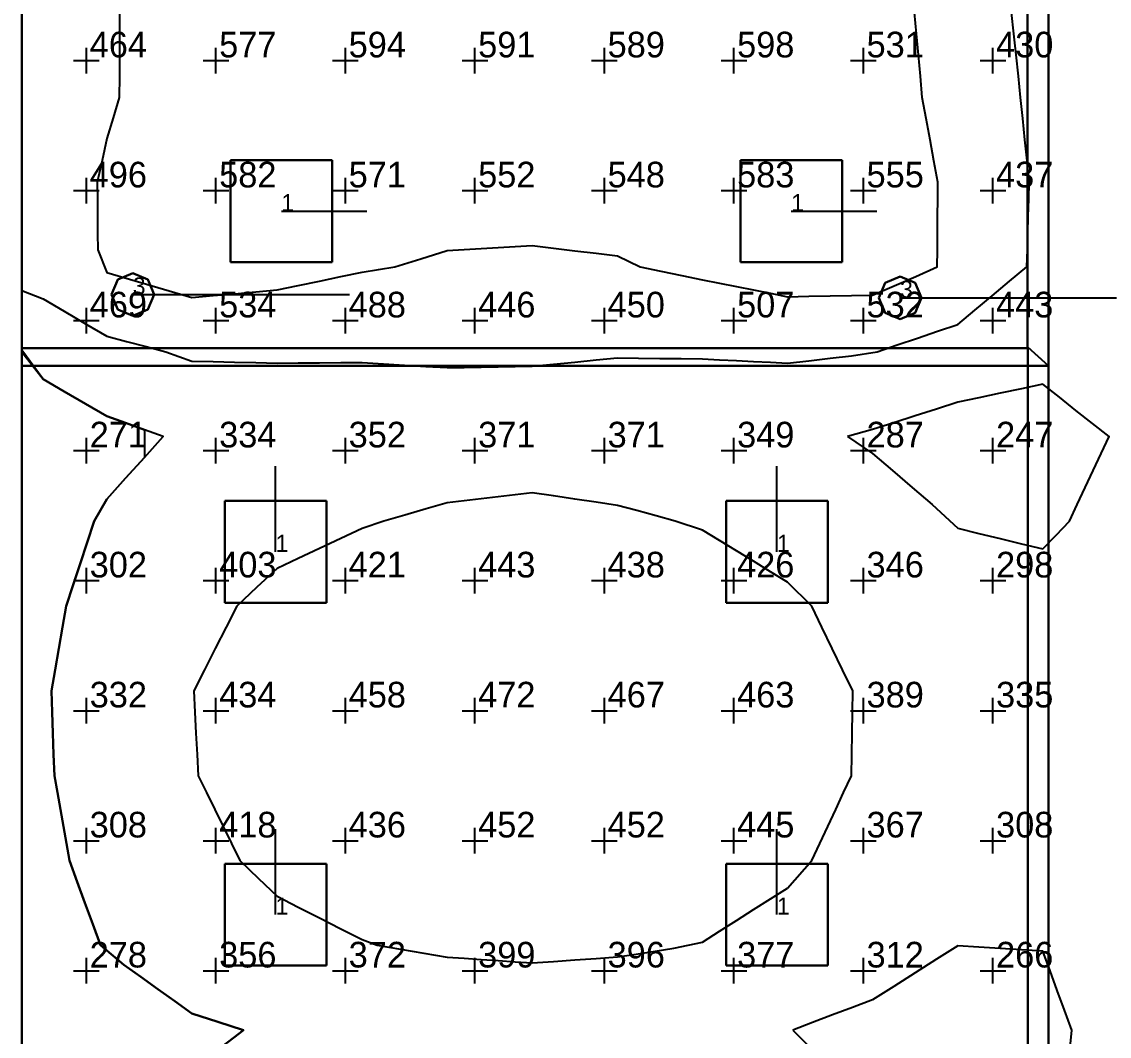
# Model space of a CAD drawing. Extents: x 0 to 48.5, y 0 to 23.7.
# Drawn here: x 0 to 6.35, y 9.88 to 15.81 of the extents above; entities that cross this region are included whole.
import ezdxf

# ---------------------------------------------------------------- set-up
doc = ezdxf.new("R2010")
doc.units = 0
doc.header["$MEASUREMENT"] = 0
for name, color, linetype in [('DLXFURN', 5, 'Continuous'), ('DLXISO', 7, 'Continuous'), ('DLXLUM', 2, 'Continuous'), ('DLXLUMEX', 2, 'Continuous'), ('DLXSCENE', 7, 'Continuous'), ('DLXVAL', 3, 'Continuous')]:
    doc.layers.add(name, color=color, linetype=linetype)

# ---------------------------------------------------------------- blocks, each defined once
blk = doc.blocks.new('*U0')
for p, q in [((0.2975, 0.2975), (-0.2975, 0.2975)), ((-0.2975, 0.2975), (-0.2975, -0.2975)), ((-0.2975, 0.2975), (-0.2975, -0.2975)), ((-0.2975, -0.2975), (-0.2975, 0.2975)), ((-0.2975, 0.2975), (-0.2975, 0.2975)), ((0.2975, 0.2975), (-0.2975, 0.2975)), ((-0.2975, 0.2975), (-0.2975, 0.2975)), ((-0.2975, 0.2975), (0.2975, 0.2975)), ((-0.2975, -0.2975), (-0.2975, 0.2975)), ((-0.2975, 0.2975), (0.2975, 0.2975)), ((0.2975, -0.2975), (0.2975, 0.2975)), ((0.2975, 0.2975), (0.2975, 0.2975)), ((0.2975, -0.2975), (0.2975, 0.2975)), ((0.2975, 0.2975), (0.2975, 0.2975)), ((0.2975, 0.2975), (0.2975, -0.2975)), ((0.2975, 0.2975), (0.2975, -0.2975)), ((-0.2975, -0.2975), (0.2975, -0.2975)), ((-0.2975, -0.2975), (-0.2975, -0.2975)), ((-0.2975, -0.2975), (0.2975, -0.2975)), ((0.2975, -0.2975), (-0.2975, -0.2975)), ((-0.2975, -0.2975), (-0.2975, -0.2975)), ((0.2975, -0.2975), (-0.2975, -0.2975)), ((0.2975, -0.2975), (0.2975, -0.2975)), ((0.2975, -0.2975), (0.2975, -0.2975))]:
    blk.add_line(p, q)
at = {"color": 1}
blk.add_line((0, 0), (0.5, 0), dxfattribs=at)
at = {"layer": 'DLXLUMEX', "color": 7}
blk.add_text('1', height=0.1, dxfattribs=at).set_placement((0, 0))
blk = doc.blocks.new('*U111')
for p, q in [((0.2975, 0.2975), (-0.2975, 0.2975)), ((-0.2975, 0.2975), (-0.2975, -0.2975)), ((-0.2975, 0.2975), (-0.2975, -0.2975)), ((-0.2975, -0.2975), (-0.2975, 0.2975)), ((-0.2975, 0.2975), (-0.2975, 0.2975)), ((0.2975, 0.2975), (-0.2975, 0.2975)), ((-0.2975, 0.2975), (-0.2975, 0.2975)), ((-0.2975, 0.2975), (0.2975, 0.2975)), ((-0.2975, -0.2975), (-0.2975, 0.2975)), ((-0.2975, 0.2975), (0.2975, 0.2975)), ((0.2975, -0.2975), (0.2975, 0.2975)), ((0.2975, 0.2975), (0.2975, 0.2975)), ((0.2975, -0.2975), (0.2975, 0.2975)), ((0.2975, 0.2975), (0.2975, 0.2975)), ((0.2975, 0.2975), (0.2975, -0.2975)), ((0.2975, 0.2975), (0.2975, -0.2975)), ((-0.2975, -0.2975), (0.2975, -0.2975)), ((-0.2975, -0.2975), (-0.2975, -0.2975)), ((-0.2975, -0.2975), (0.2975, -0.2975)), ((0.2975, -0.2975), (-0.2975, -0.2975)), ((-0.2975, -0.2975), (-0.2975, -0.2975)), ((0.2975, -0.2975), (-0.2975, -0.2975)), ((0.2975, -0.2975), (0.2975, -0.2975)), ((0.2975, -0.2975), (0.2975, -0.2975))]:
    blk.add_line(p, q)
at = {"color": 1}
blk.add_line((0, 0), (0.5, 0), dxfattribs=at)
at = {"layer": 'DLXLUMEX', "color": 7}
blk.add_text('1', height=0.1, dxfattribs=at).set_placement((0, 0))
blk = doc.blocks.new('*U78')
for p, q in [((-0.124, 0), (-0.0877, 0.0877)), ((-0.0877, 0.0877), (-0.124, 0)), ((-0.0877, 0.0877), (-0.124, 0)), ((-0.124, 0), (-0.0877, 0.0877)), ((-0.0877, 0.0877), (0, 0.124)), ((0, 0.124), (-0.0877, 0.0877)), ((0, 0.124), (-0.0877, 0.0877)), ((-0.0877, 0.0877), (0, 0.124)), ((-0.0877, 0.0877), (-0.0877, 0.0877)), ((-0.0877, 0.0877), (-0.0877, 0.0877)), ((0, 0.124), (0.0877, 0.0877)), ((0.0877, 0.0877), (0, 0.124)), ((0, 0.124), (0, 0.124)), ((0.0877, 0.0877), (0, 0.124)), ((0, 0.124), (0, 0.124)), ((0, 0.124), (0.0877, 0.0877)), ((0.0877, 0.0877), (0.124, 0)), ((0.124, 0), (0.0877, 0.0877)), ((0.0877, 0.0877), (0.0877, 0.0877)), ((0.124, 0), (0.0877, 0.0877)), ((0.0877, 0.0877), (0.0877, 0.0877)), ((0.0877, 0.0877), (0.124, 0)), ((-0.0877, -0.0877), (-0.124, 0)), ((-0.124, 0), (-0.0877, -0.0877)), ((-0.124, 0), (-0.124, 0)), ((-0.124, 0), (-0.0877, -0.0877)), ((-0.0877, -0.0877), (-0.124, 0)), ((-0.124, 0), (-0.124, 0)), ((0.124, 0), (0.0877, -0.0877)), ((0.0877, -0.0877), (0.124, 0)), ((0.0877, -0.0877), (0.124, 0)), ((0.124, 0), (0.0877, -0.0877)), ((0.124, 0), (0.124, 0)), ((0.124, 0), (0.124, 0)), ((0, -0.124), (-0.0877, -0.0877)), ((-0.0877, -0.0877), (0, -0.124)), ((-0.0877, -0.0877), (-0.0877, -0.0877)), ((-0.0877, -0.0877), (0, -0.124)), ((0, -0.124), (-0.0877, -0.0877)), ((-0.0877, -0.0877), (-0.0877, -0.0877)), ((0.0877, -0.0877), (0, -0.124)), ((0, -0.124), (0.0877, -0.0877)), ((0, -0.124), (0.0877, -0.0877)), ((0.0877, -0.0877), (0, -0.124)), ((0, -0.124), (0, -0.124)), ((0, -0.124), (0, -0.124)), ((0.0877, -0.0877), (0.0877, -0.0877)), ((0.0877, -0.0877), (0.0877, -0.0877))]:
    blk.add_line(p, q)
at = {"color": 1}
blk.add_line((0, 0), (1.265, 0), dxfattribs=at)
at = {"layer": 'DLXLUMEX', "color": 7}
blk.add_text('3', height=0.1, dxfattribs=at).set_placement((0, 0))
blk = doc.blocks.new('*U89')
for p, q in [((-0.124, 0), (-0.0877, 0.0877)), ((-0.0877, 0.0877), (-0.124, 0)), ((-0.0877, 0.0877), (-0.124, 0)), ((-0.124, 0), (-0.0877, 0.0877)), ((-0.0877, 0.0877), (0, 0.124)), ((0, 0.124), (-0.0877, 0.0877)), ((0, 0.124), (-0.0877, 0.0877)), ((-0.0877, 0.0877), (0, 0.124)), ((-0.0877, 0.0877), (-0.0877, 0.0877)), ((-0.0877, 0.0877), (-0.0877, 0.0877)), ((0, 0.124), (0.0877, 0.0877)), ((0.0877, 0.0877), (0, 0.124)), ((0, 0.124), (0, 0.124)), ((0.0877, 0.0877), (0, 0.124)), ((0, 0.124), (0, 0.124)), ((0, 0.124), (0.0877, 0.0877)), ((0.0877, 0.0877), (0.124, 0)), ((0.124, 0), (0.0877, 0.0877)), ((0.0877, 0.0877), (0.0877, 0.0877)), ((0.124, 0), (0.0877, 0.0877)), ((0.0877, 0.0877), (0.0877, 0.0877)), ((0.0877, 0.0877), (0.124, 0)), ((-0.0877, -0.0877), (-0.124, 0)), ((-0.124, 0), (-0.0877, -0.0877)), ((-0.124, 0), (-0.124, 0)), ((-0.124, 0), (-0.0877, -0.0877)), ((-0.0877, -0.0877), (-0.124, 0)), ((-0.124, 0), (-0.124, 0)), ((0.124, 0), (0.0877, -0.0877)), ((0.0877, -0.0877), (0.124, 0)), ((0.0877, -0.0877), (0.124, 0)), ((0.124, 0), (0.0877, -0.0877)), ((0.124, 0), (0.124, 0)), ((0.124, 0), (0.124, 0)), ((0, -0.124), (-0.0877, -0.0877)), ((-0.0877, -0.0877), (0, -0.124)), ((-0.0877, -0.0877), (-0.0877, -0.0877)), ((-0.0877, -0.0877), (0, -0.124)), ((0, -0.124), (-0.0877, -0.0877)), ((-0.0877, -0.0877), (-0.0877, -0.0877)), ((0.0877, -0.0877), (0, -0.124)), ((0, -0.124), (0.0877, -0.0877)), ((0, -0.124), (0.0877, -0.0877)), ((0.0877, -0.0877), (0, -0.124)), ((0, -0.124), (0, -0.124)), ((0, -0.124), (0, -0.124)), ((0.0877, -0.0877), (0.0877, -0.0877)), ((0.0877, -0.0877), (0.0877, -0.0877))]:
    blk.add_line(p, q)
at = {"color": 1}
blk.add_line((0, 0), (1.265, 0), dxfattribs=at)
at = {"layer": 'DLXLUMEX', "color": 7}
blk.add_text('3', height=0.1, dxfattribs=at).set_placement((0, 0))
blk = doc.blocks.new('*U2')
at = {"color": 1}
blk.add_line((0, 0), (0, 0.5), dxfattribs=at)
for p, q in [((0.2975, 0.2975), (-0.2975, 0.2975)), ((-0.2975, 0.2975), (-0.2975, -0.2975)), ((-0.2975, 0.2975), (-0.2975, -0.2975)), ((-0.2975, -0.2975), (-0.2975, 0.2975)), ((-0.2975, 0.2975), (-0.2975, 0.2975)), ((0.2975, 0.2975), (-0.2975, 0.2975)), ((-0.2975, 0.2975), (-0.2975, 0.2975)), ((-0.2975, 0.2975), (0.2975, 0.2975)), ((-0.2975, -0.2975), (-0.2975, 0.2975)), ((-0.2975, 0.2975), (0.2975, 0.2975)), ((0.2975, -0.2975), (0.2975, 0.2975)), ((0.2975, 0.2975), (0.2975, 0.2975)), ((0.2975, -0.2975), (0.2975, 0.2975)), ((0.2975, 0.2975), (0.2975, 0.2975)), ((0.2975, 0.2975), (0.2975, -0.2975)), ((0.2975, 0.2975), (0.2975, -0.2975)), ((-0.2975, -0.2975), (0.2975, -0.2975)), ((-0.2975, -0.2975), (0.2975, -0.2975)), ((0.2975, -0.2975), (-0.2975, -0.2975)), ((-0.2975, -0.2975), (-0.2975, -0.2975)), ((-0.2975, -0.2975), (-0.2975, -0.2975)), ((0.2975, -0.2975), (-0.2975, -0.2975)), ((0.2975, -0.2975), (0.2975, -0.2975)), ((0.2975, -0.2975), (0.2975, -0.2975))]:
    blk.add_line(p, q)
at = {"layer": 'DLXLUMEX', "color": 7}
blk.add_text('1', height=0.1, dxfattribs=at).set_placement((0, 0))
blk = doc.blocks.new('*U3')
at = {"color": 1}
blk.add_line((0, 0), (0, 0.5), dxfattribs=at)
for p, q in [((0.2975, 0.2975), (-0.2975, 0.2975)), ((-0.2975, 0.2975), (-0.2975, -0.2975)), ((-0.2975, 0.2975), (-0.2975, -0.2975)), ((-0.2975, -0.2975), (-0.2975, 0.2975)), ((-0.2975, 0.2975), (-0.2975, 0.2975)), ((0.2975, 0.2975), (-0.2975, 0.2975)), ((-0.2975, 0.2975), (-0.2975, 0.2975)), ((-0.2975, 0.2975), (0.2975, 0.2975)), ((-0.2975, -0.2975), (-0.2975, 0.2975)), ((-0.2975, 0.2975), (0.2975, 0.2975)), ((0.2975, -0.2975), (0.2975, 0.2975)), ((0.2975, 0.2975), (0.2975, 0.2975)), ((0.2975, -0.2975), (0.2975, 0.2975)), ((0.2975, 0.2975), (0.2975, 0.2975)), ((0.2975, 0.2975), (0.2975, -0.2975)), ((0.2975, 0.2975), (0.2975, -0.2975)), ((-0.2975, -0.2975), (0.2975, -0.2975)), ((-0.2975, -0.2975), (0.2975, -0.2975)), ((0.2975, -0.2975), (-0.2975, -0.2975)), ((-0.2975, -0.2975), (-0.2975, -0.2975)), ((-0.2975, -0.2975), (-0.2975, -0.2975)), ((0.2975, -0.2975), (-0.2975, -0.2975)), ((0.2975, -0.2975), (0.2975, -0.2975)), ((0.2975, -0.2975), (0.2975, -0.2975))]:
    blk.add_line(p, q)
at = {"layer": 'DLXLUMEX', "color": 7}
blk.add_text('1', height=0.1, dxfattribs=at).set_placement((0, 0))
blk = doc.blocks.new('*U4')
at = {"color": 1}
blk.add_line((0, 0), (0, 0.5), dxfattribs=at)
for p, q in [((0.2975, 0.2975), (-0.2975, 0.2975)), ((-0.2975, 0.2975), (-0.2975, -0.2975)), ((-0.2975, 0.2975), (-0.2975, -0.2975)), ((-0.2975, -0.2975), (-0.2975, 0.2975)), ((-0.2975, 0.2975), (-0.2975, 0.2975)), ((0.2975, 0.2975), (-0.2975, 0.2975)), ((-0.2975, 0.2975), (-0.2975, 0.2975)), ((-0.2975, 0.2975), (0.2975, 0.2975)), ((-0.2975, -0.2975), (-0.2975, 0.2975)), ((-0.2975, 0.2975), (0.2975, 0.2975)), ((0.2975, -0.2975), (0.2975, 0.2975)), ((0.2975, 0.2975), (0.2975, 0.2975)), ((0.2975, -0.2975), (0.2975, 0.2975)), ((0.2975, 0.2975), (0.2975, 0.2975)), ((0.2975, 0.2975), (0.2975, -0.2975)), ((0.2975, 0.2975), (0.2975, -0.2975)), ((-0.2975, -0.2975), (0.2975, -0.2975)), ((-0.2975, -0.2975), (0.2975, -0.2975)), ((0.2975, -0.2975), (-0.2975, -0.2975)), ((-0.2975, -0.2975), (-0.2975, -0.2975)), ((-0.2975, -0.2975), (-0.2975, -0.2975)), ((0.2975, -0.2975), (-0.2975, -0.2975)), ((0.2975, -0.2975), (0.2975, -0.2975)), ((0.2975, -0.2975), (0.2975, -0.2975))]:
    blk.add_line(p, q)
at = {"layer": 'DLXLUMEX', "color": 7}
blk.add_text('1', height=0.1, dxfattribs=at).set_placement((0, 0))
blk = doc.blocks.new('*U5')
at = {"color": 1}
blk.add_line((0, 0), (0, 0.5), dxfattribs=at)
for p, q in [((0.2975, 0.2975), (-0.2975, 0.2975)), ((-0.2975, 0.2975), (-0.2975, -0.2975)), ((-0.2975, 0.2975), (-0.2975, -0.2975)), ((-0.2975, -0.2975), (-0.2975, 0.2975)), ((-0.2975, 0.2975), (-0.2975, 0.2975)), ((0.2975, 0.2975), (-0.2975, 0.2975)), ((-0.2975, 0.2975), (-0.2975, 0.2975)), ((-0.2975, 0.2975), (0.2975, 0.2975)), ((-0.2975, -0.2975), (-0.2975, 0.2975)), ((-0.2975, 0.2975), (0.2975, 0.2975)), ((0.2975, -0.2975), (0.2975, 0.2975)), ((0.2975, 0.2975), (0.2975, 0.2975)), ((0.2975, -0.2975), (0.2975, 0.2975)), ((0.2975, 0.2975), (0.2975, 0.2975)), ((0.2975, 0.2975), (0.2975, -0.2975)), ((0.2975, 0.2975), (0.2975, -0.2975)), ((-0.2975, -0.2975), (0.2975, -0.2975)), ((-0.2975, -0.2975), (0.2975, -0.2975)), ((0.2975, -0.2975), (-0.2975, -0.2975)), ((-0.2975, -0.2975), (-0.2975, -0.2975)), ((-0.2975, -0.2975), (-0.2975, -0.2975)), ((0.2975, -0.2975), (-0.2975, -0.2975)), ((0.2975, -0.2975), (0.2975, -0.2975)), ((0.2975, -0.2975), (0.2975, -0.2975))]:
    blk.add_line(p, q)
at = {"layer": 'DLXLUMEX', "color": 7}
blk.add_text('1', height=0.1, dxfattribs=at).set_placement((0, 0))
blk = doc.blocks.new('*U85')
for p, q in [((0.6521, -5.0206), (0.6521, -0.1)), ((0.6521, -0.1), (0.6521, -5.0206)), ((0.776, -0.2), (0.776, -5.1256)), ((0.776, -5.1256), (0.776, -0.2)), ((-5.224, -5.0206), (-5.224, -5.0206)), ((-5.224, -5.0206), (0.6521, -5.0206)), ((0.6521, -5.0206), (-5.224, -5.0206)), ((0.6521, -5.0206), (0.6521, -5.0206)), ((0.6521, -5.0206), (0.6521, -5.0206)), ((-5.224, -5.1256), (-5.224, -5.1256)), ((-5.224, -5.1256), (0.776, -5.1256)), ((0.776, -5.1256), (-5.224, -5.1256)), ((0.776, -5.1256), (0.776, -5.1256)), ((0.776, -5.1256), (0.776, -5.1256))]:
    blk.add_line(p, q)
blk = doc.blocks.new('*U108')
for p, q in [((0.2, 5.5951), (0.0786, 5.7049)), ((0.0786, 5.7049), (0.0786, 5.7049)), ((0.0786, 5.7049), (0.2, 5.5951)), ((0.0786, 5.7049), (0.0786, -3.6)), ((0.0786, -3.6), (0.0786, 5.7049)), ((0.0786, 5.7049), (0.0786, 5.7049)), ((0.2, -3.6), (0.2, 5.5951)), ((0.2, 5.5951), (0.2, 5.5951)), ((0.2, 5.5951), (0.2, -3.6)), ((0.2, 5.5951), (0.2, 5.5951)), ((0.0786, -3.6), (0.2, -3.6)), ((0.2, -3.6), (0.0786, -3.6)), ((0.0786, -3.6), (0.0786, -3.6)), ((0.0786, -3.6), (0.0786, -3.6)), ((0.2, -3.6), (0.2, -3.6)), ((0.2, -3.6), (0.2, -3.6))]:
    blk.add_line(p, q)
blk = doc.blocks.new('*U146')
for p, q in [((0, 22.8), (0, 0)), ((0, 0), (0, 22.8))]:
    blk.add_line(p, q)
blk = doc.blocks.new('*U147')
blk.add_line((0, 0), (0, 22.8))
blk = doc.blocks.new('*U148')
blk.add_line((0, 22.8), (0, 0))
blk = doc.blocks.new('*U159')
for p, q in [((0, 10.3), (0, 12.5)), ((0, 12.5), (0, 12.5)), ((0, 12.5), (0, 10.3)), ((0, 10.3), (0, 10.3))]:
    blk.add_line(p, q)
blk = doc.blocks.new('*U162')
at = {"color": 1}
for points in [[(0, 15.8558, 0.7), (0, 15.7401, 0.7), (0, 15.6243, 0.7), (0, 15.5086, 0.7), (0, 15.3929, 0.7), (0, 15.2771, 0.7), (0, 15.1614, 0.7), (0, 15.0457, 0.7), (0, 14.9299, 0.7), (0, 14.8142, 0.7), (0, 14.6985, 0.7), (0, 14.5827, 0.7), (0, 14.467, 0.7), (0, 14.3512, 0.7), (0, 14.2355, 0.7), (0, 14.1198, 0.7), (0, 14.004, 0.7), (0, 13.8883, 0.7), (0, 13.8782, 0.7), (0.1243, 13.717, 0.7), (0.2486, 13.6453, 0.7), (0.3729, 13.5737, 0.7), (0.4971, 13.5021, 0.7), (0.6071, 13.4623, 0.7), (0.7171, 13.4224, 0.7), (0.7171, 13.2605, 0.7), (0.6071, 13.1385, 0.7), (0.4971, 13.0164, 0.7), (0.4597, 12.9517, 0.7), (0.4222, 12.8869, 0.7), (0.3816, 12.763, 0.7), (0.341, 12.6391, 0.7), (0.3004, 12.5152, 0.7), (0.2597, 12.3913, 0.7), (0.2381, 12.2674, 0.7), (0.2164, 12.1435, 0.7), (0.1947, 12.0196, 0.7), (0.173, 11.8956, 0.7), (0.1773, 11.7717, 0.7), (0.1817, 11.6478, 0.7), (0.186, 11.5239, 0.7), (0.1904, 11.4, 0.7), (0.208, 11.3009, 0.7), (0.2256, 11.2017, 0.7), (0.2432, 11.1026, 0.7), (0.2608, 11.0035, 0.7), (0.2784, 10.9043, 0.7), (0.3237, 10.7804, 0.7), (0.3691, 10.6565, 0.7), (0.4145, 10.5326, 0.7), (0.4599, 10.4087, 0.7), (0.5966, 10.2946, 0.7), (0.696, 10.2236, 0.7), (0.7954, 10.1525, 0.7), (0.8949, 10.0815, 0.7), (0.9943, 10.0104, 0.7), (1.1447, 9.9617, 0.7), (1.2951, 9.913, 0.7), (1.1447, 9.7974, 0.7)], [(1.1447, 9.7974, 0.7), (1.2951, 9.913, 0.7), (1.1447, 9.9617, 0.7), (0.9943, 10.0104, 0.7), (0.8949, 10.0815, 0.7), (0.7954, 10.1525, 0.7), (0.696, 10.2236, 0.7), (0.5966, 10.2946, 0.7), (0.4599, 10.4087, 0.7), (0.4145, 10.5326, 0.7), (0.3691, 10.6565, 0.7), (0.3237, 10.7804, 0.7), (0.2784, 10.9043, 0.7), (0.2608, 11.0035, 0.7), (0.2432, 11.1026, 0.7), (0.2256, 11.2017, 0.7), (0.208, 11.3009, 0.7), (0.1904, 11.4, 0.7), (0.186, 11.5239, 0.7), (0.1817, 11.6478, 0.7), (0.1773, 11.7717, 0.7), (0.173, 11.8956, 0.7), (0.1947, 12.0196, 0.7), (0.2164, 12.1435, 0.7), (0.2381, 12.2674, 0.7), (0.2597, 12.3913, 0.7), (0.3004, 12.5152, 0.7), (0.341, 12.6391, 0.7), (0.3816, 12.763, 0.7), (0.4222, 12.8869, 0.7), (0.4597, 12.9517, 0.7), (0.4971, 13.0164, 0.7), (0.6071, 13.1385, 0.7), (0.7171, 13.2605, 0.7), (0.8271, 13.3826, 0.7), (0.7171, 13.4224, 0.7), (0.6071, 13.4623, 0.7), (0.4971, 13.5021, 0.7), (0.3729, 13.5737, 0.7), (0.2486, 13.6453, 0.7), (0.1243, 13.717, 0.7), (0, 13.8883, 0.7), (0, 14.004, 0.7), (0, 14.1198, 0.7), (0, 14.2355, 0.7), (0, 14.3512, 0.7), (0, 14.467, 0.7), (0, 14.5827, 0.7), (0, 14.6985, 0.7), (0, 14.8142, 0.7), (0, 14.9299, 0.7), (0, 15.0457, 0.7), (0, 15.1614, 0.7), (0, 15.2771, 0.7), (0, 15.3929, 0.7), (0, 15.5086, 0.7), (0, 15.6243, 0.7), (0, 15.7401, 0.7), (0, 15.8558, 0.7)], [(4.8255, 13.3826, 0.7), (4.9714, 13.2832, 0.7), (5.0872, 13.1841, 0.7), (5.2031, 13.0851, 0.7), (5.3189, 12.986, 0.7), (5.4686, 12.8459, 0.7), (5.5929, 12.816, 0.7), (5.7171, 12.7861, 0.7), (5.8414, 12.7562, 0.7), (5.9657, 12.7263, 0.7), (6.0432, 12.8066, 0.7), (6.1208, 12.8869, 0.7), (6.1671, 12.9861, 0.7), (6.2135, 13.0852, 0.7), (6.2599, 13.1843, 0.7), (6.3062, 13.2835, 0.7), (6.3526, 13.3826, 0.7), (6.2559, 13.459, 0.7), (6.1592, 13.5354, 0.7), (6.0624, 13.6118, 0.7), (5.9657, 13.6882, 0.7), (5.8414, 13.662, 0.7), (5.7171, 13.6358, 0.7), (5.5929, 13.6097, 0.7), (5.4686, 13.5835, 0.7), (5.3443, 13.5434, 0.7), (5.22, 13.5032, 0.7), (5.0957, 13.4631, 0.7), (4.9714, 13.4229, 0.7), (4.8255, 13.3826, 0.7)], [(4.5044, 9.913, 0.7), (4.6211, 9.7975, 0.7)], [(6.1254, 9.8139, 0.7), (6.1349, 9.913, 0.7), (6.0926, 10.0284, 0.7), (6.0503, 10.1438, 0.7), (6.008, 10.2592, 0.7), (5.9657, 10.3746, 0.7), (5.8414, 10.3823, 0.7), (5.7171, 10.39, 0.7), (5.5929, 10.3978, 0.7), (5.4686, 10.4055, 0.7), (5.3443, 10.3265, 0.7), (5.22, 10.2475, 0.7), (5.0957, 10.1685, 0.7), (4.9714, 10.0895, 0.7), (4.8547, 10.0453, 0.7), (4.7379, 10.0012, 0.7), (4.6211, 9.9571, 0.7), (4.5044, 9.913, 0.7)]]:
    blk.add_polyline3d(points, dxfattribs=at)
at = {"color": 3}
for points in [[(0, 14.2355, 0.7), (0.1243, 14.1877, 0.7), (0.2486, 14.1149, 0.7), (0.3729, 14.0421, 0.7), (0.4971, 13.9693, 0.7), (0.6122, 13.9389, 0.7), (0.7272, 13.9086, 0.7), (0.8422, 13.8782, 0.7), (0.9182, 13.8511, 0.7), (0.9943, 13.824, 0.7), (1.1186, 13.8209, 0.7), (1.2429, 13.8178, 0.7), (1.3671, 13.8147, 0.7), (1.4914, 13.8117, 0.7), (1.6157, 13.8126, 0.7), (1.74, 13.8136, 0.7), (1.8643, 13.8146, 0.7), (1.9886, 13.8155, 0.7), (2.1129, 13.8079, 0.7), (2.2371, 13.8003, 0.7), (2.3614, 13.7927, 0.7), (2.4857, 13.7851, 0.7), (2.5851, 13.7867, 0.7), (2.6846, 13.7884, 0.7), (2.784, 13.79, 0.7), (2.8834, 13.7916, 0.7), (2.9829, 13.7932, 0.7), (3.1071, 13.8056, 0.7), (3.2314, 13.8179, 0.7), (3.3557, 13.8302, 0.7), (3.48, 13.8425, 0.7), (3.6043, 13.841, 0.7), (3.7286, 13.8395, 0.7), (3.8529, 13.8379, 0.7), (3.9771, 13.8364, 0.7), (4.0766, 13.8314, 0.7), (4.176, 13.8265, 0.7), (4.2754, 13.8215, 0.7), (4.3749, 13.8165, 0.7), (4.4743, 13.8116, 0.7), (4.5986, 13.8257, 0.7), (4.7229, 13.8399, 0.7), (4.8471, 13.8541, 0.7), (4.9978, 13.8782, 0.7), (5.1155, 13.9182, 0.7), (5.2332, 13.9581, 0.7), (5.3509, 13.998, 0.7), (5.4686, 14.0379, 0.7), (5.5696, 14.1219, 0.7), (5.6706, 14.2059, 0.7), (5.7716, 14.2899, 0.7), (5.8726, 14.3739, 0.7), (5.8755, 14.473, 0.7), (5.8783, 14.5722, 0.7), (5.8812, 14.6713, 0.7), (5.884, 14.7704, 0.7), (5.8869, 14.8695, 0.7), (5.8743, 14.9935, 0.7), (5.8616, 15.1174, 0.7), (5.849, 15.2413, 0.7), (5.8364, 15.3652, 0.7), (5.823, 15.4891, 0.7), (5.8097, 15.613, 0.7), (5.7964, 15.7369, 0.7), (5.7831, 15.8609, 0.7)], [(0, 15.8558, 0.7), (0, 15.7401, 0.7), (0, 15.6243, 0.7), (0, 15.5086, 0.7), (0, 15.3929, 0.7), (0, 15.2771, 0.7), (0, 15.1614, 0.7), (0, 15.0457, 0.7), (0, 14.9299, 0.7), (0, 14.8142, 0.7), (0, 14.6985, 0.7), (0, 14.5827, 0.7), (0, 14.467, 0.7), (0, 14.3512, 0.7), (0, 14.2355, 0.7)], [(1.0791, 11.3009, 0.7), (1.1281, 11.2017, 0.7), (1.1771, 11.1026, 0.7), (1.2261, 11.0035, 0.7), (1.2751, 10.9043, 0.7), (1.3832, 10.7996, 0.7), (1.4914, 10.695, 0.7), (1.6157, 10.6317, 0.7), (1.74, 10.5684, 0.7), (1.8643, 10.5051, 0.7), (1.9886, 10.4418, 0.7), (2.0762, 10.4087, 0.7), (2.2127, 10.3856, 0.7), (2.3492, 10.3625, 0.7), (2.4857, 10.3395, 0.7), (2.5851, 10.3328, 0.7), (2.6846, 10.3261, 0.7), (2.784, 10.3193, 0.7), (2.8834, 10.3126, 0.7), (2.9829, 10.3059, 0.7), (3.1071, 10.3145, 0.7), (3.2314, 10.3231, 0.7), (3.3557, 10.3316, 0.7), (3.48, 10.3402, 0.7), (3.5901, 10.3573, 0.7), (3.7002, 10.3744, 0.7), (3.8103, 10.3916, 0.7), (3.9771, 10.4276, 0.7), (4.0766, 10.4908, 0.7), (4.176, 10.5539, 0.7), (4.2754, 10.617, 0.7), (4.3749, 10.6802, 0.7), (4.4743, 10.7433, 0.7), (4.6172, 10.9043, 0.7), (4.6634, 11.0035, 0.7), (4.7096, 11.1026, 0.7), (4.7558, 11.2017, 0.7), (4.802, 11.3009, 0.7), (4.8482, 11.4, 0.7), (4.85, 11.5239, 0.7), (4.8517, 11.6478, 0.7), (4.8534, 11.7717, 0.7), (4.8551, 11.8956, 0.7), (4.7952, 12.0196, 0.7), (4.7353, 12.1435, 0.7), (4.6753, 12.2674, 0.7), (4.6154, 12.3913, 0.7), (4.4743, 12.532, 0.7), (4.3749, 12.5925, 0.7), (4.2754, 12.6531, 0.7), (4.176, 12.7136, 0.7), (4.0766, 12.7742, 0.7), (3.9771, 12.8348, 0.7), (3.8186, 12.8869, 0.7), (3.7058, 12.9181, 0.7), (3.5929, 12.9492, 0.7), (3.48, 12.9803, 0.7), (3.3557, 12.9987, 0.7), (3.2314, 13.017, 0.7), (3.1071, 13.0354, 0.7), (2.9829, 13.0538, 0.7), (2.8834, 13.042, 0.7), (2.784, 13.0302, 0.7), (2.6846, 13.0185, 0.7), (2.5851, 13.0067, 0.7), (2.4857, 12.995, 0.7), (2.3621, 12.959, 0.7), (2.2385, 12.9229, 0.7), (2.1148, 12.8869, 0.7), (1.9886, 12.8454, 0.7), (1.8643, 12.7869, 0.7), (1.74, 12.7284, 0.7), (1.6157, 12.6699, 0.7), (1.4914, 12.6113, 0.7), (1.3737, 12.5013, 0.7), (1.256, 12.3913, 0.7), (1.1935, 12.2674, 0.7), (1.131, 12.1435, 0.7), (1.0685, 12.0196, 0.7), (1.006, 11.8956, 0.7), (1.012, 11.7717, 0.7), (1.0181, 11.6478, 0.7), (1.0241, 11.5239, 0.7), (1.0301, 11.4, 0.7), (1.0791, 11.3009, 0.7)]]:
    blk.add_polyline3d(points, dxfattribs=at)
at = {"color": 6}
blk.add_polyline3d([(0.5711, 15.8609, 0.7), (0.5709, 15.7369, 0.7), (0.5706, 15.613, 0.7), (0.5703, 15.4891, 0.7), (0.57, 15.3652, 0.7), (0.5336, 15.2446, 0.7), (0.4971, 15.124, 0.7), (0.4694, 14.9968, 0.7), (0.4416, 14.8695, 0.7), (0.4422, 14.7704, 0.7), (0.4429, 14.6713, 0.7), (0.4435, 14.5722, 0.7), (0.4441, 14.473, 0.7), (0.4971, 14.3411, 0.7), (0.5966, 14.3121, 0.7), (0.696, 14.2831, 0.7), (0.7954, 14.254, 0.7), (0.8949, 14.225, 0.7), (0.9943, 14.196, 0.7), (1.1186, 14.2068, 0.7), (1.2429, 14.2176, 0.7), (1.3671, 14.2283, 0.7), (1.4914, 14.2391, 0.7), (1.6157, 14.2654, 0.7), (1.74, 14.2917, 0.7), (1.8643, 14.318, 0.7), (1.9886, 14.3443, 0.7), (2.0838, 14.3591, 0.7), (2.1791, 14.3739, 0.7), (2.3324, 14.4218, 0.7), (2.4857, 14.4697, 0.7), (2.5851, 14.4756, 0.7), (2.6846, 14.4815, 0.7), (2.784, 14.4874, 0.7), (2.8834, 14.4933, 0.7), (2.9829, 14.4992, 0.7), (3.1071, 14.484, 0.7), (3.2314, 14.4689, 0.7), (3.3557, 14.4537, 0.7), (3.48, 14.4386, 0.7), (3.6135, 14.3739, 0.7), (3.7347, 14.3488, 0.7), (3.8559, 14.3236, 0.7), (3.9771, 14.2985, 0.7), (4.0766, 14.2788, 0.7), (4.176, 14.2591, 0.7), (4.2754, 14.2395, 0.7), (4.3749, 14.2198, 0.7), (4.4743, 14.2001, 0.7), (4.5986, 14.2022, 0.7), (4.7229, 14.2043, 0.7), (4.8471, 14.2064, 0.7), (4.9714, 14.2084, 0.7), (5.0974, 14.2636, 0.7), (5.2235, 14.3187, 0.7), (5.3495, 14.3739, 0.7), (5.35, 14.473, 0.7), (5.3505, 14.5722, 0.7), (5.351, 14.6713, 0.7), (5.3516, 14.7704, 0.7), (5.3521, 14.8695, 0.7), (5.3295, 14.9935, 0.7), (5.307, 15.1174, 0.7), (5.2844, 15.2413, 0.7), (5.2618, 15.3652, 0.7), (5.2506, 15.4891, 0.7), (5.2393, 15.613, 0.7), (5.2281, 15.7369, 0.7), (5.2168, 15.8609, 0.7)], dxfattribs=at)
blk = doc.blocks.new('*U163')
for p, q in [((0.3783, 15.505, 0.7), (0.3783, 15.655, 0.7)), ((1.1348, 15.505, 0.7), (1.1348, 15.655, 0.7)), ((1.8913, 15.505, 0.7), (1.8913, 15.655, 0.7)), ((2.6478, 15.505, 0.7), (2.6478, 15.655, 0.7)), ((3.4043, 15.505, 0.7), (3.4043, 15.655, 0.7)), ((4.1609, 15.505, 0.7), (4.1609, 15.655, 0.7)), ((4.9174, 15.505, 0.7), (4.9174, 15.655, 0.7)), ((5.6739, 15.505, 0.7), (5.6739, 15.655, 0.7)), ((0.3033, 15.58, 0.7), (0.4533, 15.58, 0.7)), ((1.0598, 15.58, 0.7), (1.2098, 15.58, 0.7)), ((1.8163, 15.58, 0.7), (1.9663, 15.58, 0.7)), ((2.5728, 15.58, 0.7), (2.7228, 15.58, 0.7)), ((3.3293, 15.58, 0.7), (3.4793, 15.58, 0.7)), ((4.0859, 15.58, 0.7), (4.2359, 15.58, 0.7)), ((4.8424, 15.58, 0.7), (4.9924, 15.58, 0.7)), ((5.5989, 15.58, 0.7), (5.7489, 15.58, 0.7)), ((0.3783, 14.745, 0.7), (0.3783, 14.895, 0.7)), ((1.1348, 14.745, 0.7), (1.1348, 14.895, 0.7)), ((1.8913, 14.745, 0.7), (1.8913, 14.895, 0.7)), ((2.6478, 14.745, 0.7), (2.6478, 14.895, 0.7)), ((3.4043, 14.745, 0.7), (3.4043, 14.895, 0.7)), ((4.1609, 14.745, 0.7), (4.1609, 14.895, 0.7)), ((4.9174, 14.745, 0.7), (4.9174, 14.895, 0.7)), ((5.6739, 14.745, 0.7), (5.6739, 14.895, 0.7)), ((0.3033, 14.82, 0.7), (0.4533, 14.82, 0.7)), ((1.0598, 14.82, 0.7), (1.2098, 14.82, 0.7)), ((1.8163, 14.82, 0.7), (1.9663, 14.82, 0.7)), ((2.5728, 14.82, 0.7), (2.7228, 14.82, 0.7)), ((3.3293, 14.82, 0.7), (3.4793, 14.82, 0.7)), ((4.0859, 14.82, 0.7), (4.2359, 14.82, 0.7)), ((4.8424, 14.82, 0.7), (4.9924, 14.82, 0.7)), ((5.5989, 14.82, 0.7), (5.7489, 14.82, 0.7)), ((0.3783, 13.985, 0.7), (0.3783, 14.135, 0.7)), ((1.1348, 13.985, 0.7), (1.1348, 14.135, 0.7)), ((1.8913, 13.985, 0.7), (1.8913, 14.135, 0.7)), ((2.6478, 13.985, 0.7), (2.6478, 14.135, 0.7)), ((3.4043, 13.985, 0.7), (3.4043, 14.135, 0.7)), ((4.1609, 13.985, 0.7), (4.1609, 14.135, 0.7)), ((4.9174, 13.985, 0.7), (4.9174, 14.135, 0.7)), ((5.6739, 13.985, 0.7), (5.6739, 14.135, 0.7)), ((0.3033, 14.06, 0.7), (0.4533, 14.06, 0.7)), ((1.0598, 14.06, 0.7), (1.2098, 14.06, 0.7)), ((1.8163, 14.06, 0.7), (1.9663, 14.06, 0.7)), ((2.5728, 14.06, 0.7), (2.7228, 14.06, 0.7)), ((3.3293, 14.06, 0.7), (3.4793, 14.06, 0.7)), ((4.0859, 14.06, 0.7), (4.2359, 14.06, 0.7)), ((4.8424, 14.06, 0.7), (4.9924, 14.06, 0.7)), ((5.5989, 14.06, 0.7), (5.7489, 14.06, 0.7)), ((0.3783, 13.225, 0.7), (0.3783, 13.375, 0.7)), ((1.1348, 13.225, 0.7), (1.1348, 13.375, 0.7)), ((1.8913, 13.225, 0.7), (1.8913, 13.375, 0.7)), ((2.6478, 13.225, 0.7), (2.6478, 13.375, 0.7)), ((3.4043, 13.225, 0.7), (3.4043, 13.375, 0.7)), ((4.1609, 13.225, 0.7), (4.1609, 13.375, 0.7)), ((4.9174, 13.225, 0.7), (4.9174, 13.375, 0.7)), ((5.6739, 13.225, 0.7), (5.6739, 13.375, 0.7)), ((0.3033, 13.3, 0.7), (0.4533, 13.3, 0.7)), ((1.0598, 13.3, 0.7), (1.2098, 13.3, 0.7)), ((1.8163, 13.3, 0.7), (1.9663, 13.3, 0.7)), ((2.5728, 13.3, 0.7), (2.7228, 13.3, 0.7)), ((3.3293, 13.3, 0.7), (3.4793, 13.3, 0.7)), ((4.0859, 13.3, 0.7), (4.2359, 13.3, 0.7)), ((4.8424, 13.3, 0.7), (4.9924, 13.3, 0.7)), ((5.5989, 13.3, 0.7), (5.7489, 13.3, 0.7)), ((0.3783, 12.465, 0.7), (0.3783, 12.615, 0.7)), ((1.1348, 12.465, 0.7), (1.1348, 12.615, 0.7)), ((1.8913, 12.465, 0.7), (1.8913, 12.615, 0.7)), ((2.6478, 12.465, 0.7), (2.6478, 12.615, 0.7)), ((3.4043, 12.465, 0.7), (3.4043, 12.615, 0.7)), ((4.1609, 12.465, 0.7), (4.1609, 12.615, 0.7)), ((4.9174, 12.465, 0.7), (4.9174, 12.615, 0.7)), ((5.6739, 12.465, 0.7), (5.6739, 12.615, 0.7)), ((0.3033, 12.54, 0.7), (0.4533, 12.54, 0.7)), ((1.0598, 12.54, 0.7), (1.2098, 12.54, 0.7)), ((1.8163, 12.54, 0.7), (1.9663, 12.54, 0.7)), ((2.5728, 12.54, 0.7), (2.7228, 12.54, 0.7)), ((3.3293, 12.54, 0.7), (3.4793, 12.54, 0.7)), ((4.0859, 12.54, 0.7), (4.2359, 12.54, 0.7)), ((4.8424, 12.54, 0.7), (4.9924, 12.54, 0.7)), ((5.5989, 12.54, 0.7), (5.7489, 12.54, 0.7)), ((0.3783, 11.705, 0.7), (0.3783, 11.855, 0.7)), ((1.1348, 11.705, 0.7), (1.1348, 11.855, 0.7)), ((1.8913, 11.705, 0.7), (1.8913, 11.855, 0.7)), ((2.6478, 11.705, 0.7), (2.6478, 11.855, 0.7)), ((3.4043, 11.705, 0.7), (3.4043, 11.855, 0.7)), ((4.1609, 11.705, 0.7), (4.1609, 11.855, 0.7)), ((4.9174, 11.705, 0.7), (4.9174, 11.855, 0.7)), ((5.6739, 11.705, 0.7), (5.6739, 11.855, 0.7)), ((0.3033, 11.78, 0.7), (0.4533, 11.78, 0.7)), ((1.0598, 11.78, 0.7), (1.2098, 11.78, 0.7)), ((1.8163, 11.78, 0.7), (1.9663, 11.78, 0.7)), ((2.5728, 11.78, 0.7), (2.7228, 11.78, 0.7)), ((3.3293, 11.78, 0.7), (3.4793, 11.78, 0.7)), ((4.0859, 11.78, 0.7), (4.2359, 11.78, 0.7)), ((4.8424, 11.78, 0.7), (4.9924, 11.78, 0.7)), ((5.5989, 11.78, 0.7), (5.7489, 11.78, 0.7)), ((0.3783, 10.945, 0.7), (0.3783, 11.095, 0.7)), ((1.1348, 10.945, 0.7), (1.1348, 11.095, 0.7)), ((1.8913, 10.945, 0.7), (1.8913, 11.095, 0.7)), ((2.6478, 10.945, 0.7), (2.6478, 11.095, 0.7)), ((3.4043, 10.945, 0.7), (3.4043, 11.095, 0.7)), ((4.1609, 10.945, 0.7), (4.1609, 11.095, 0.7)), ((4.9174, 10.945, 0.7), (4.9174, 11.095, 0.7)), ((5.6739, 10.945, 0.7), (5.6739, 11.095, 0.7)), ((0.3033, 11.02, 0.7), (0.4533, 11.02, 0.7)), ((1.0598, 11.02, 0.7), (1.2098, 11.02, 0.7)), ((1.8163, 11.02, 0.7), (1.9663, 11.02, 0.7)), ((2.5728, 11.02, 0.7), (2.7228, 11.02, 0.7)), ((3.3293, 11.02, 0.7), (3.4793, 11.02, 0.7)), ((4.0859, 11.02, 0.7), (4.2359, 11.02, 0.7)), ((4.8424, 11.02, 0.7), (4.9924, 11.02, 0.7)), ((5.5989, 11.02, 0.7), (5.7489, 11.02, 0.7)), ((0.3783, 10.185, 0.7), (0.3783, 10.335, 0.7)), ((1.1348, 10.185, 0.7), (1.1348, 10.335, 0.7)), ((1.8913, 10.185, 0.7), (1.8913, 10.335, 0.7)), ((2.6478, 10.185, 0.7), (2.6478, 10.335, 0.7)), ((3.4043, 10.185, 0.7), (3.4043, 10.335, 0.7)), ((4.1609, 10.185, 0.7), (4.1609, 10.335, 0.7)), ((4.9174, 10.185, 0.7), (4.9174, 10.335, 0.7)), ((5.6739, 10.185, 0.7), (5.6739, 10.335, 0.7)), ((0.3033, 10.26, 0.7), (0.4533, 10.26, 0.7)), ((1.0598, 10.26, 0.7), (1.2098, 10.26, 0.7)), ((1.8163, 10.26, 0.7), (1.9663, 10.26, 0.7)), ((2.5728, 10.26, 0.7), (2.7228, 10.26, 0.7)), ((3.3293, 10.26, 0.7), (3.4793, 10.26, 0.7)), ((4.0859, 10.26, 0.7), (4.2359, 10.26, 0.7)), ((4.8424, 10.26, 0.7), (4.9924, 10.26, 0.7)), ((5.5989, 10.26, 0.7), (5.7489, 10.26, 0.7))]:
    blk.add_line(p, q)
at = {"layer": 'DLXVAL'}
for s, p in [('464', (0.397, 15.5987, 0.7)), ('577', (1.1535, 15.5987, 0.7)), ('594', (1.9101, 15.5987, 0.7)), ('591', (2.6666, 15.5987, 0.7)), ('589', (3.4231, 15.5987, 0.7)), ('598', (4.1796, 15.5987, 0.7)), ('531', (4.9361, 15.5987, 0.7)), ('430', (5.6927, 15.5987, 0.7)), ('496', (0.397, 14.8387, 0.7)), ('582', (1.1535, 14.8387, 0.7)), ('571', (1.9101, 14.8387, 0.7)), ('552', (2.6666, 14.8387, 0.7)), ('548', (3.4231, 14.8387, 0.7)), ('583', (4.1796, 14.8387, 0.7)), ('555', (4.9361, 14.8387, 0.7)), ('437', (5.6927, 14.8387, 0.7)), ('469', (0.397, 14.0787, 0.7)), ('534', (1.1535, 14.0787, 0.7)), ('488', (1.9101, 14.0787, 0.7)), ('446', (2.6666, 14.0787, 0.7)), ('450', (3.4231, 14.0787, 0.7)), ('507', (4.1796, 14.0787, 0.7)), ('532', (4.9361, 14.0787, 0.7)), ('443', (5.6927, 14.0787, 0.7)), ('271', (0.397, 13.3187, 0.7)), ('334', (1.1535, 13.3187, 0.7)), ('352', (1.9101, 13.3187, 0.7)), ('371', (2.6666, 13.3187, 0.7)), ('371', (3.4231, 13.3187, 0.7)), ('349', (4.1796, 13.3187, 0.7)), ('287', (4.9361, 13.3187, 0.7)), ('247', (5.6927, 13.3187, 0.7)), ('302', (0.397, 12.5587, 0.7)), ('403', (1.1535, 12.5587, 0.7)), ('421', (1.9101, 12.5587, 0.7)), ('443', (2.6666, 12.5587, 0.7)), ('438', (3.4231, 12.5587, 0.7)), ('426', (4.1796, 12.5587, 0.7)), ('346', (4.9361, 12.5587, 0.7)), ('298', (5.6927, 12.5587, 0.7)), ('332', (0.397, 11.7987, 0.7)), ('434', (1.1535, 11.7987, 0.7)), ('458', (1.9101, 11.7987, 0.7)), ('472', (2.6666, 11.7987, 0.7)), ('467', (3.4231, 11.7987, 0.7)), ('463', (4.1796, 11.7987, 0.7)), ('389', (4.9361, 11.7987, 0.7)), ('335', (5.6927, 11.7987, 0.7)), ('308', (0.397, 11.0387, 0.7)), ('418', (1.1535, 11.0387, 0.7)), ('436', (1.9101, 11.0387, 0.7)), ('452', (2.6666, 11.0387, 0.7)), ('452', (3.4231, 11.0387, 0.7)), ('445', (4.1796, 11.0387, 0.7)), ('367', (4.9361, 11.0387, 0.7)), ('308', (5.6927, 11.0387, 0.7)), ('278', (0.397, 10.2787, 0.7)), ('356', (1.1535, 10.2787, 0.7)), ('372', (1.9101, 10.2787, 0.7)), ('399', (2.6666, 10.2787, 0.7)), ('396', (3.4231, 10.2787, 0.7)), ('377', (4.1796, 10.2787, 0.7)), ('312', (4.9361, 10.2787, 0.7)), ('266', (5.6927, 10.2787, 0.7))]:
    blk.add_text(s, height=0.15, dxfattribs=at).set_placement(p)

msp = doc.modelspace()

# ---------------------------------------------------------------- block references
at = {"layer": 'DLXFURN'}
for name, p in [('*U85', (5.224, 18.9206)), ('*U108', (5.8, 8.2))]:
    msp.add_blockref(name, p, dxfattribs=at)
at = {"layer": 'DLXISO'}
msp.add_blockref('*U162', (0, 0), dxfattribs=at)
at = {"layer": 'DLXLUM'}
for name, p in [('*U0', (1.5167, 14.7)), ('*U111', (4.4961, 14.7)), ('*U89', (0.649, 14.2126)), ('*U78', (5.1321, 14.1931)), ('*U3', (1.4832, 12.7085)), ('*U5', (4.4126, 12.7085)), ('*U2', (1.4832, 10.5877)), ('*U4', (4.4126, 10.5877))]:
    msp.add_blockref(name, p, dxfattribs=at)
at = {"layer": 'DLXSCENE'}
for name in ['*U146', '*U147', '*U148', '*U159']:
    msp.add_blockref(name, (0, 0), dxfattribs=at)
at = {"layer": 'DLXVAL'}
msp.add_blockref('*U163', (0, 0), dxfattribs=at)

doc.saveas('drawing.dxf')
